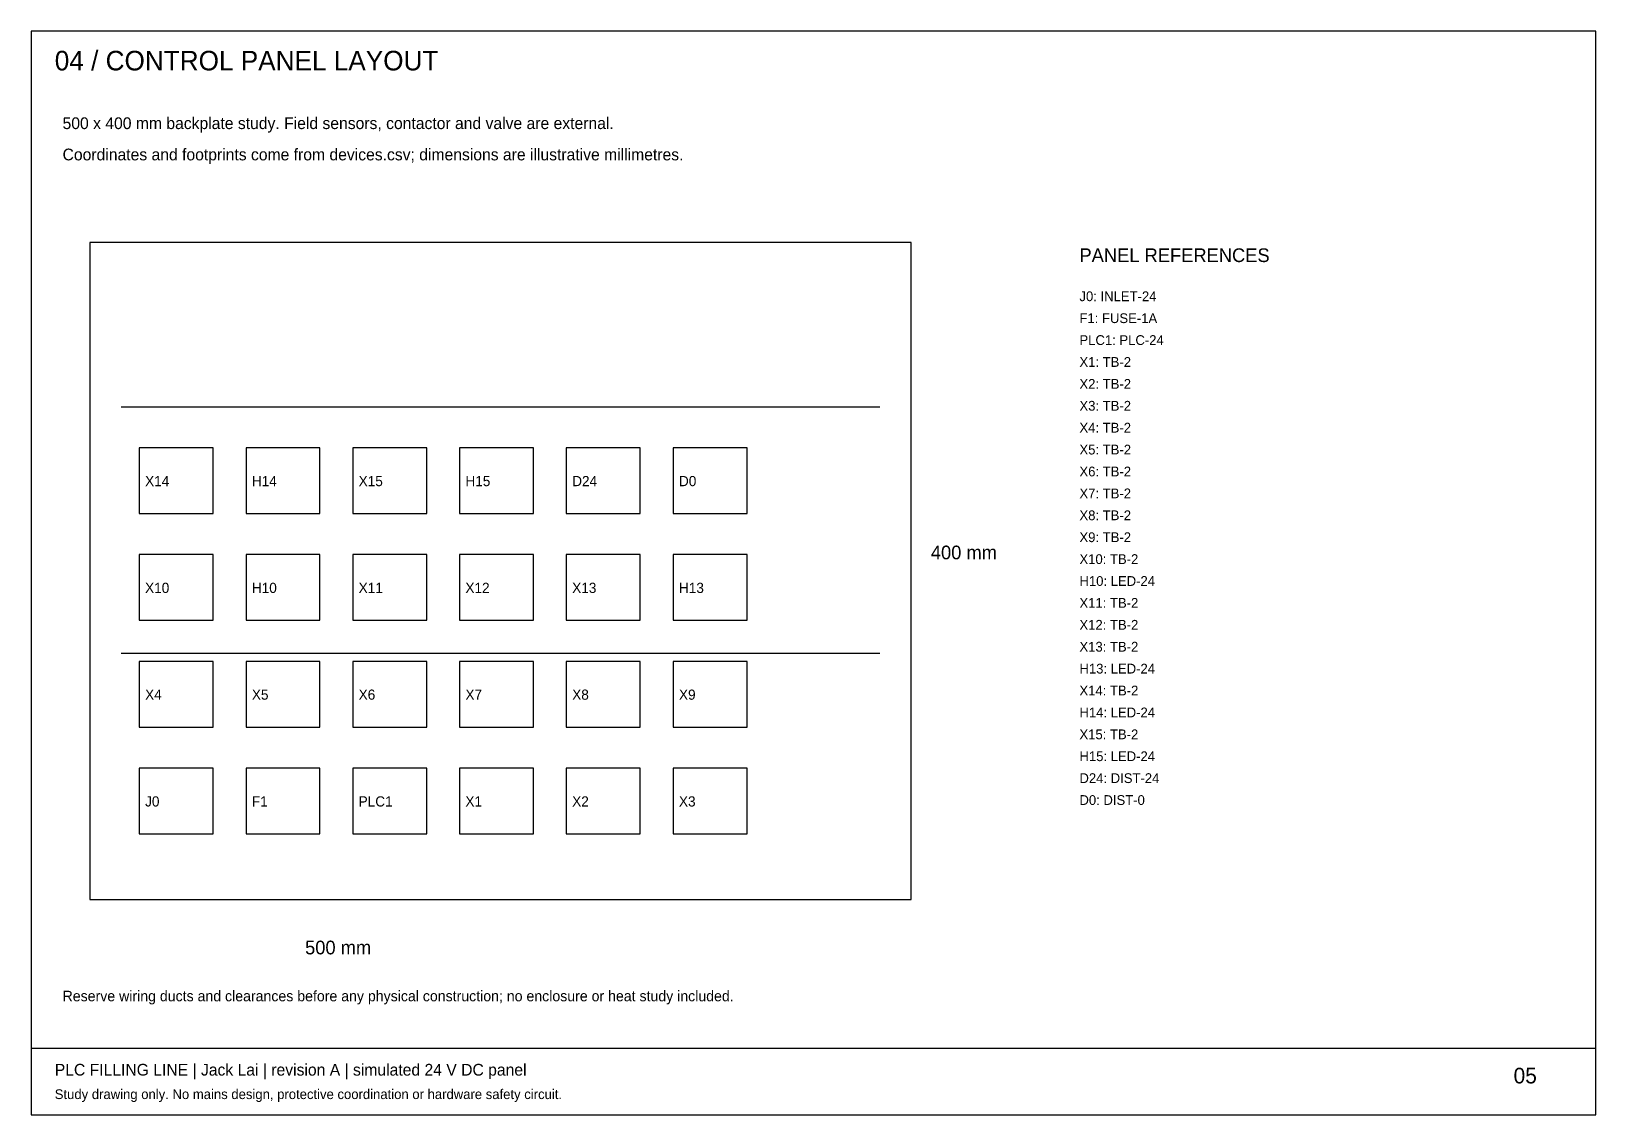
# Paper-space layout 'Layout' of a CAD drawing. Header units: millimetres. Extents: x 10 to 410, y 10 to 287.
import ezdxf

# ---------------------------------------------------------------- set-up
doc = ezdxf.new("R2010")
doc.units = ezdxf.units.MM

psp = doc.layouts.new('Layout')

# ---------------------------------------------------------------- linework, layer by layer
for p, q in [((33, 191), (227, 191)), ((33, 128), (227, 128)), ((10, 27), (410, 27))]:
    psp.add_line(p, q)
for points in [[(10, 10), (410, 10), (410, 287), (10, 287)], [(25, 65), (235, 65), (235, 233), (25, 233)], [(37.6, 163.7), (56.5, 163.7), (56.5, 180.5), (37.6, 180.5)], [(64.9, 163.7), (83.8, 163.7), (83.8, 180.5), (64.9, 180.5)], [(92.2, 163.7), (111.1, 163.7), (111.1, 180.5), (92.2, 180.5)], [(119.5, 163.7), (138.4, 163.7), (138.4, 180.5), (119.5, 180.5)], [(146.8, 163.7), (165.7, 163.7), (165.7, 180.5), (146.8, 180.5)], [(174.1, 163.7), (193, 163.7), (193, 180.5), (174.1, 180.5)], [(37.6, 136.4), (56.5, 136.4), (56.5, 153.2), (37.6, 153.2)], [(64.9, 136.4), (83.8, 136.4), (83.8, 153.2), (64.9, 153.2)], [(92.2, 136.4), (111.1, 136.4), (111.1, 153.2), (92.2, 153.2)], [(119.5, 136.4), (138.4, 136.4), (138.4, 153.2), (119.5, 153.2)], [(146.8, 136.4), (165.7, 136.4), (165.7, 153.2), (146.8, 153.2)], [(174.1, 136.4), (193, 136.4), (193, 153.2), (174.1, 153.2)], [(37.6, 109.1), (56.5, 109.1), (56.5, 125.9), (37.6, 125.9)], [(64.9, 109.1), (83.8, 109.1), (83.8, 125.9), (64.9, 125.9)], [(92.2, 109.1), (111.1, 109.1), (111.1, 125.9), (92.2, 125.9)], [(119.5, 109.1), (138.4, 109.1), (138.4, 125.9), (119.5, 125.9)], [(146.8, 109.1), (165.7, 109.1), (165.7, 125.9), (146.8, 125.9)], [(174.1, 109.1), (193, 109.1), (193, 125.9), (174.1, 125.9)], [(37.6, 81.8), (56.5, 81.8), (56.5, 98.6), (37.6, 98.6)], [(64.9, 81.8), (83.8, 81.8), (83.8, 98.6), (64.9, 98.6)], [(92.2, 81.8), (111.1, 81.8), (111.1, 98.6), (92.2, 98.6)], [(119.5, 81.8), (138.4, 81.8), (138.4, 98.6), (119.5, 98.6)], [(146.8, 81.8), (165.7, 81.8), (165.7, 98.6), (146.8, 98.6)], [(174.1, 81.8), (193, 81.8), (193, 98.6), (174.1, 98.6)]]:
    psp.add_lwpolyline(points, close=True)

# ---------------------------------------------------------------- texts
for s, height, p in [('04 / CONTROL PANEL LAYOUT', 5, (16, 277)), ('500 x 400 mm backplate study. Field sensors, contactor and valve are external.', 3, (18, 262)), ('Coordinates and footprints come from devices.csv; dimensions are illustrative millimetres.', 3, (18, 254)), ('PANEL REFERENCES', 3.5, (278, 228)), ('J0: INLET-24', 2.5, (278, 218)), ('F1: FUSE-1A', 2.5, (278, 212.4)), ('PLC1: PLC-24', 2.5, (278, 206.8)), ('X1: TB-2', 2.5, (278, 201.2)), ('X2: TB-2', 2.5, (278, 195.6)), ('X3: TB-2', 2.5, (278, 190)), ('X4: TB-2', 2.5, (278, 184.4)), ('X5: TB-2', 2.5, (278, 178.8)), ('X14', 2.6, (39.1, 170.7)), ('H14', 2.6, (66.4, 170.7)), ('X15', 2.6, (93.7, 170.7)), ('H15', 2.6, (121, 170.7)), ('D24', 2.6, (148.3, 170.7)), ('D0', 2.6, (175.6, 170.7)), ('X6: TB-2', 2.5, (278, 173.2)), ('X7: TB-2', 2.5, (278, 167.6)), ('X8: TB-2', 2.5, (278, 162)), ('X9: TB-2', 2.5, (278, 156.4)), ('400 mm', 3.5, (240, 152)), ('X10: TB-2', 2.5, (278, 150.8)), ('X10', 2.6, (39.1, 143.4)), ('H10', 2.6, (66.4, 143.4)), ('X11', 2.6, (93.7, 143.4)), ('X12', 2.6, (121, 143.4)), ('X13', 2.6, (148.3, 143.4)), ('H13', 2.6, (175.6, 143.4)), ('H10: LED-24', 2.5, (278, 145.2)), ('X11: TB-2', 2.5, (278, 139.6)), ('X12: TB-2', 2.5, (278, 134)), ('X13: TB-2', 2.5, (278, 128.4)), ('H13: LED-24', 2.5, (278, 122.8)), ('X4', 2.6, (39.1, 116.1)), ('X5', 2.6, (66.4, 116.1)), ('X6', 2.6, (93.7, 116.1)), ('X7', 2.6, (121, 116.1)), ('X8', 2.6, (148.3, 116.1)), ('X9', 2.6, (175.6, 116.1)), ('X14: TB-2', 2.5, (278, 117.2)), ('H14: LED-24', 2.5, (278, 111.6)), ('X15: TB-2', 2.5, (278, 106)), ('H15: LED-24', 2.5, (278, 100.4)), ('D24: DIST-24', 2.5, (278, 94.8)), ('J0', 2.6, (39.1, 88.8)), ('F1', 2.6, (66.4, 88.8)), ('PLC1', 2.6, (93.7, 88.8)), ('X1', 2.6, (121, 88.8)), ('X2', 2.6, (148.3, 88.8)), ('X3', 2.6, (175.6, 88.8)), ('D0: DIST-0', 2.5, (278, 89.2)), ('500 mm', 3.5, (80, 51)), ('Reserve wiring ducts and clearances before any physical construction; no enclosure or heat study included.', 2.7, (18, 39)), ('PLC FILLING LINE | Jack Lai | revision A | simulated 24 V DC panel', 3, (16, 20)), ('05', 4, (389, 18)), ('Study drawing only. No mains design, protective coordination or hardware safety circuit.', 2.5, (16, 14))]:
    psp.add_text(s, height=height).set_placement(p)

doc.saveas('drawing.dxf')
